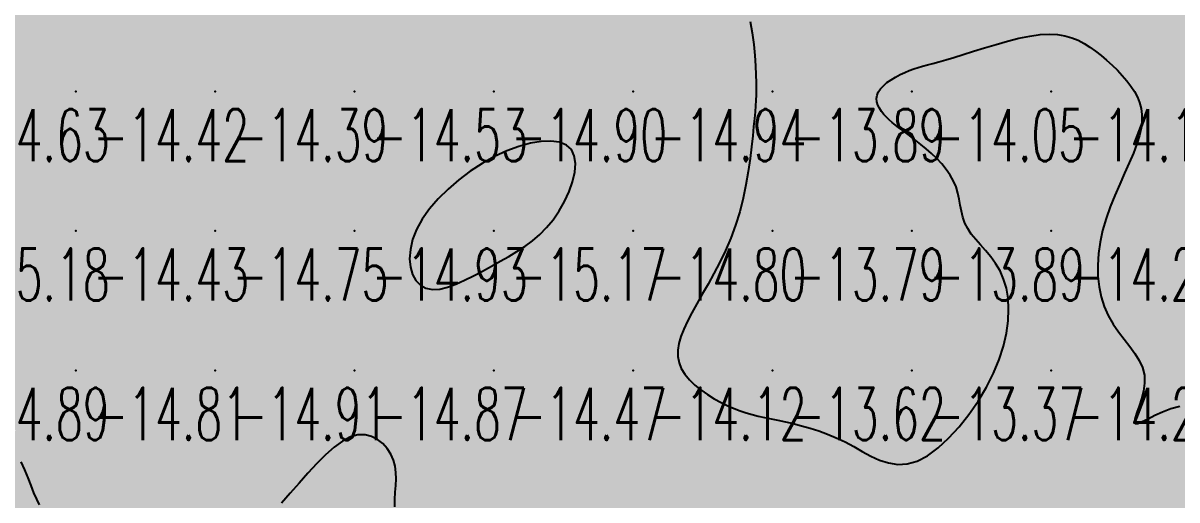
# Model space of a CAD drawing. Header units: millimetres. Extents: x 88261 to 90953, y 390274 to 392322.
# Drawn here: x 89936.5 to 90019.3, y 390407.9 to 390442.2 of the extents above; entities that cross this region are included whole.
import ezdxf
from ezdxf.enums import TextEntityAlignment as Align

# ---------------------------------------------------------------- set-up
doc = ezdxf.new("R2010")
doc.units = ezdxf.units.MM
doc.header["$LTSCALE"] = 25
for name, color, linetype in [('CN_03_00', 7, 'Continuous'), ('CN_04_00', 242, 'Continuous'), ('COTEAlt', 7, 'Continuous'), ('TN_COLORIAGE', 7, 'Continuous')]:
    doc.layers.add(name, color=color, linetype=linetype)
doc.styles.add('Simplex 1.0', font='Simplex.shx', dxfattribs={"width": 0.99, "height": 2.5})
doc.styles.get("Standard").update_dxf_attribs({"font": 'times.ttf'})

# ---------------------------------------------------------------- blocks, each defined once
blk = doc.blocks.new('COTE')
at = {"color": 0}
blk.add_point((0, 0), dxfattribs=at)
at = {"layer": 'COTEAlt'}
blk.add_attdef('ALT', text='', height=3.75, dxfattribs=at).set_placement((1.25, -1.25), align=Align.TOP_LEFT)

msp = doc.modelspace()

# ---------------------------------------------------------------- linework, layer by layer
at = {"layer": 'CN_03_00', "elevation": -14, "flags": 128}
msp.add_lwpolyline([(89988.644, 390442.28), (89988.796, 390441.451), (89988.905, 390440.624), (89988.979, 390439.828), (89989.026, 390439.089), (89989.054, 390438.434), (89989.071, 390437.883), (89989.078, 390437.414), (89989.074, 390437), (89989.059, 390436.613), (89989.034, 390436.222), (89988.998, 390435.8), (89988.952, 390435.318), (89988.894, 390434.747), (89988.825, 390434.066), (89988.74, 390433.288), (89988.634, 390432.431), (89988.501, 390431.515), (89988.337, 390430.559), (89988.136, 390429.583), (89987.892, 390428.607), (89987.602, 390427.65), (89987.261, 390426.728), (89986.881, 390425.845), (89986.473, 390425.001), (89986.049, 390424.196), (89985.623, 390423.431), (89985.207, 390422.706), (89984.812, 390422.02), (89984.452, 390421.375), (89984.138, 390420.77), (89983.876, 390420.201), (89983.672, 390419.666), (89983.53, 390419.161), (89983.458, 390418.682), (89983.459, 390418.225), (89983.539, 390417.787), (89983.704, 390417.365), (89983.956, 390416.956), (89984.284, 390416.562), (89984.672, 390416.186), (89985.108, 390415.831), (89985.576, 390415.502), (89986.063, 390415.201), (89986.553, 390414.931), (89987.032, 390414.697), (89987.49, 390414.498), (89987.93, 390414.332), (89988.361, 390414.191), (89988.79, 390414.07), (89989.225, 390413.962), (89989.673, 390413.862), (89990.143, 390413.763), (89990.642, 390413.659), (89991.176, 390413.544), (89991.741, 390413.414), (89992.331, 390413.265), (89992.94, 390413.093), (89993.563, 390412.895), (89994.194, 390412.666), (89994.827, 390412.404), (89995.456, 390412.103), (89996.077, 390411.766), (89996.694, 390411.417), (89997.312, 390411.085), (89997.938, 390410.8), (89998.576, 390410.592), (89999.233, 390410.491), (89999.914, 390410.525), (90000.625, 390410.726), (90001.367, 390411.112), (90002.127, 390411.667), (90002.887, 390412.363), (90003.632, 390413.174), (90004.342, 390414.073), (90005.002, 390415.033), (90005.594, 390416.027), (90006.101, 390417.028), (90006.508, 390418.013), (90006.817, 390418.971), (90007.032, 390419.896), (90007.157, 390420.781), (90007.195, 390421.62), (90007.152, 390422.406), (90007.031, 390423.132), (90006.836, 390423.793), (90006.574, 390424.383), (90006.259, 390424.912), (90005.91, 390425.39), (90005.544, 390425.828), (90005.178, 390426.238), (90004.829, 390426.63), (90004.516, 390427.016), (90004.255, 390427.407), (90004.059, 390427.811), (90003.917, 390428.228), (90003.81, 390428.654), (90003.724, 390429.087), (90003.641, 390429.523), (90003.544, 390429.961), (90003.417, 390430.396), (90003.242, 390430.825), (90003.008, 390431.246), (90002.722, 390431.656), (90002.395, 390432.052), (90002.037, 390432.432), (90001.661, 390432.793), (90001.278, 390433.132), (90000.899, 390433.446), (90000.535, 390433.734), (90000.196, 390433.993), (89999.883, 390434.227), (89999.592, 390434.442), (89999.323, 390434.642), (89999.073, 390434.834), (89998.841, 390435.021), (89998.626, 390435.209), (89998.424, 390435.404), (89998.236, 390435.608), (89998.068, 390435.822), (89997.925, 390436.044), (89997.816, 390436.272), (89997.746, 390436.505), (89997.722, 390436.739), (89997.752, 390436.975), (89997.842, 390437.209), (89997.996, 390437.44), (89998.207, 390437.666), (89998.463, 390437.884), (89998.755, 390438.091), (89999.072, 390438.285), (89999.403, 390438.463), (89999.738, 390438.622), (90000.067, 390438.76), (90000.383, 390438.877), (90000.695, 390438.977), (90001.018, 390439.07), (90001.365, 390439.163), (90001.75, 390439.264), (90002.186, 390439.381), (90002.688, 390439.522), (90003.269, 390439.694), (90003.937, 390439.903), (90004.676, 390440.139), (90005.467, 390440.386), (90006.287, 390440.632), (90007.116, 390440.863), (90007.933, 390441.065), (90008.716, 390441.224), (90009.445, 390441.326), (90010.104, 390441.362), (90010.697, 390441.334), (90011.234, 390441.247), (90011.725, 390441.107), (90012.18, 390440.921), (90012.608, 390440.695), (90013.019, 390440.434), (90013.423, 390440.144), (90013.827, 390439.83), (90014.227, 390439.497), (90014.618, 390439.147), (90014.994, 390438.783), (90015.348, 390438.407), (90015.675, 390438.023), (90015.968, 390437.634), (90016.223, 390437.242), (90016.432, 390436.848), (90016.593, 390436.447), (90016.704, 390436.032), (90016.761, 390435.595), (90016.761, 390435.129), (90016.703, 390434.627), (90016.583, 390434.081), (90016.398, 390433.484), (90016.15, 390432.831), (90015.851, 390432.127), (90015.519, 390431.381), (90015.169, 390430.6), (90014.82, 390429.792), (90014.488, 390428.964), (90014.189, 390428.124), (90013.94, 390427.281), (90013.756, 390426.441), (90013.639, 390425.611), (90013.589, 390424.797), (90013.606, 390424.004), (90013.69, 390423.238), (90013.84, 390422.505), (90014.057, 390421.811), (90014.341, 390421.162), (90014.687, 390420.56), (90015.075, 390419.999), (90015.481, 390419.467), (90015.88, 390418.955), (90016.25, 390418.452), (90016.564, 390417.948), (90016.8, 390417.432), (90016.932, 390416.894), (90016.946, 390416.329), (90016.866, 390415.755), (90016.726, 390415.196), (90016.558, 390414.674), (90016.397, 390414.213), (90016.276, 390413.836), (90016.227, 390413.566), (90016.285, 390413.428), (90016.474, 390413.434), (90016.784, 390413.558), (90017.195, 390413.762), (90017.688, 390414.012), (90018.244, 390414.27), (90018.844, 390414.499), (90019.468, 390414.663)], dxfattribs=at)
at = {"layer": 'CN_04_00', "elevation": -15, "flags": 128}
msp.add_lwpolyline([(89970.711, 390425.062), (89971.32, 390425.404), (89971.911, 390425.756), (89972.48, 390426.129), (89973.026, 390426.532), (89973.547, 390426.979), (89974.041, 390427.478), (89974.506, 390428.041), (89974.938, 390428.674), (89975.324, 390429.357), (89975.648, 390430.063), (89975.896, 390430.769), (89976.052, 390431.449), (89976.1, 390432.076), (89976.026, 390432.626), (89975.813, 390433.074), (89975.453, 390433.399), (89974.96, 390433.601), (89974.352, 390433.687), (89973.651, 390433.663), (89972.874, 390433.533), (89972.043, 390433.305), (89971.177, 390432.984), (89970.296, 390432.576), (89969.419, 390432.087), (89968.561, 390431.528), (89967.739, 390430.911), (89966.968, 390430.246), (89966.264, 390429.546), (89965.642, 390428.821), (89965.119, 390428.083), (89964.708, 390427.344), (89964.423, 390426.616), (89964.259, 390425.913), (89964.208, 390425.251), (89964.263, 390424.648), (89964.415, 390424.117), (89964.657, 390423.676), (89964.981, 390423.34), (89965.379, 390423.125), (89965.843, 390423.041), (89966.363, 390423.075), (89966.928, 390423.209), (89967.529, 390423.424), (89968.155, 390423.7), (89968.796, 390424.021), (89969.443, 390424.366), (89970.084, 390424.718), (89970.711, 390425.062)], close=True, dxfattribs=at)
for points in [[(89963.134, 390407.44), (89963.149, 390407.981), (89963.18, 390408.495), (89963.213, 390408.985), (89963.23, 390409.456), (89963.219, 390409.911), (89963.163, 390410.355), (89963.047, 390410.791), (89962.86, 390411.218), (89962.604, 390411.622), (89962.286, 390411.983), (89961.91, 390412.281), (89961.483, 390412.497), (89961.01, 390412.611), (89960.499, 390412.604), (89959.953, 390412.456), (89959.38, 390412.156), (89958.784, 390411.72), (89958.17, 390411.176), (89957.543, 390410.548), (89956.908, 390409.861), (89956.27, 390409.143), (89955.633, 390408.417), (89955.004, 390407.71)], [(89937.641, 390407.599), (89937.443, 390407.995), (89937.246, 390408.456), (89937.044, 390408.97), (89936.828, 390409.521), (89936.59, 390410.09), (89936.32, 390410.662)]]:
    msp.add_lwpolyline(points, dxfattribs=at)
at = {"layer": 'TN_COLORIAGE', "color": 231}
for points in [[(89930.249, 390447.239, -14.367), (89930.249, 390437.239, -14.367), (89940.249, 390447.239, -14.367)], [(89930.249, 390437.239, -14.367), (89940.249, 390437.239, -14.367), (89940.249, 390447.239, -14.367)], [(89940.249, 390447.239, -14.15), (89940.249, 390437.239, -14.15), (89950.249, 390447.239, -14.15)], [(89940.249, 390437.239, -14.15), (89950.249, 390437.239, -14.15), (89950.249, 390447.239, -14.15)], [(89950.249, 390447.239, -14.03), (89950.249, 390437.239, -14.03), (89960.249, 390447.239, -14.03)], [(89950.249, 390437.239, -14.03), (89960.249, 390437.239, -14.03), (89960.249, 390447.239, -14.03)], [(89960.249, 390437.239, -14.047), (89970.249, 390437.239, -14.047), (89970.249, 390447.239, -14.047)], [(89960.249, 390447.239, -14.047), (89960.249, 390437.239, -14.047), (89970.249, 390447.239, -14.047)], [(89970.249, 390447.239, -14.077), (89970.249, 390437.239, -14.077), (89980.249, 390447.239, -14.077)], [(89970.249, 390437.239, -14.077), (89980.249, 390437.239, -14.077), (89980.249, 390447.239, -14.077)], [(89980.249, 390437.239, -14), (89988.657, 390445.648, -14), (89980.249, 390447.239, -14), (89983.284, 390447.239, -14)], [(89988.657, 390445.648, -14.936), (89989.165, 390437.239, -14.936), (89980.249, 390437.239, -14.936)], [(90010.249, 390437.239, -14), (90010.249, 390442.076, -14), (90000.249, 390437.239, -14), (90002.279, 390439.269, -14)], [(90013.396, 390440.387, -14.19), (90010.249, 390442.076, -14.19), (90010.249, 390437.239, -14.19)], [(90013.396, 390440.387, -14.19), (90016.706, 390437.239, -14.19), (90010.249, 390437.239, -14.19)], [(90000.249, 390439.013, -14.052), (90002.279, 390439.269, -14.052), (90000.249, 390437.239, -14.052)], [(90000.249, 390439.013, -14.052), (89997.128, 390437.239, -14.052), (90000.249, 390437.239, -14.052)], [(89930.249, 390430.484, -14.415), (89932.589, 390429.58, -14.415), (89930.249, 390437.239, -14.415), (89940.249, 390437.239, -14.415)], [(89932.626, 390427.239, -14.415), (89932.589, 390429.58, -14.415), (89940.249, 390427.239, -14.415), (89940.249, 390437.239, -14.415)], [(89940.249, 390427.239, -14.391), (89950.249, 390427.239, -14.391), (89950.249, 390437.239, -14.391)], [(89940.249, 390437.239, -14.391), (89940.249, 390427.239, -14.391), (89950.249, 390437.239, -14.391)], [(89950.249, 390427.239, -14.531), (89960.249, 390427.239, -14.531), (89960.249, 390437.239, -14.531)], [(89950.249, 390437.239, -14.531), (89950.249, 390427.239, -14.531), (89960.249, 390437.239, -14.531)], [(89963.332, 390427.239, -14.899), (89970.249, 390433.443, -14.899), (89960.249, 390427.239, -14.899), (89970.249, 390437.239, -14.899)], [(89960.249, 390437.239, -14.899), (89960.249, 390427.239, -14.899), (89970.249, 390437.239, -14.899)], [(89977.45, 390434.44, -14.899), (89970.249, 390433.443, -14.899), (89980.249, 390437.239, -14.899), (89970.249, 390437.239, -14.899)], [(89977.45, 390434.44, -14.804), (89974.834, 390427.239, -14.804), (89980.249, 390437.239, -14.804), (89980.249, 390427.239, -14.804)], [(89980.249, 390437.239, -14), (89989.165, 390437.239, -14), (89980.249, 390427.239, -14), (89989.01, 390436, -14)], [(89998.292, 390435.283, -14.052), (89997.128, 390437.239, -14.052), (90000.249, 390437.239, -14.052)], [(89998.292, 390435.283, -14.052), (90000.249, 390434.051, -14.052), (90000.249, 390437.239, -14.052)], [(90010.249, 390437.239, -14), (90003.924, 390430.915, -14), (90000.249, 390437.239, -14), (90000.249, 390434.051, -14)], [(90010.249, 390427.239, -14), (90003.507, 390427.239, -14), (90010.249, 390437.239, -14), (90003.924, 390430.915, -14)], [(90010.249, 390427.239, -14), (90017.115, 390434.106, -14), (90010.249, 390437.239, -14), (90016.706, 390437.239, -14)], [(89988.162, 390427.239, -14.804), (89989.01, 390436, -14.804), (89980.249, 390427.239, -14.804)], [(90013.224, 390427.239, -14.228), (90017.115, 390434.106, -14.228), (90010.249, 390427.239, -14.228)], [(89930.249, 390420.96, -14.427), (89932.626, 390427.239, -14.427), (89930.249, 390417.239, -14.427), (89940.249, 390427.239, -14.427)], [(89930.249, 390417.239, -14.427), (89940.249, 390417.239, -14.427), (89940.249, 390427.239, -14.427)], [(89940.249, 390417.239, -14.748), (89950.249, 390417.239, -14.748), (89950.249, 390427.239, -14.748)], [(89940.249, 390427.239, -14.748), (89940.249, 390417.239, -14.748), (89950.249, 390427.239, -14.748)], [(89950.249, 390417.239, -14.926), (89960.249, 390417.239, -14.926), (89960.249, 390427.239, -14.926)], [(89950.249, 390427.239, -14.926), (89950.249, 390417.239, -14.926), (89960.249, 390427.239, -14.926)], [(89963.332, 390427.239, -14.869), (89964.674, 390421.664, -14.869), (89960.249, 390427.239, -14.869), (89960.249, 390417.239, -14.869)], [(89974.834, 390427.239, -14.472), (89970.249, 390424.851, -14.472), (89980.249, 390427.239, -14.472), (89970.249, 390417.239, -14.472)], [(89970.249, 390417.239, -14.804), (89980.249, 390417.239, -14.804), (89980.249, 390427.239, -14.804)], [(89980.249, 390427.239, -14), (89988.162, 390427.239, -14), (89980.249, 390417.239, -14), (89983.952, 390420.943, -14)], [(90007.579, 390424.569, -14.228), (90003.507, 390427.239, -14.228), (90010.249, 390427.239, -14.228)], [(90010.249, 390417.239, -14), (90007.194, 390417.239, -14), (90010.249, 390427.239, -14), (90007.579, 390424.569, -14)], [(90010.249, 390417.239, -14), (90013.632, 390420.623, -14), (90010.249, 390427.239, -14), (90013.224, 390427.239, -14)], [(89964.674, 390421.664, -14.472), (89970.249, 390424.851, -14.472), (89960.249, 390417.239, -14.472), (89970.249, 390417.239, -14.472)], [(89982.743, 390417.239, -14.125), (89983.952, 390420.943, -14.125), (89980.249, 390417.239, -14.125)], [(90013.632, 390420.623, -14.275), (90018.291, 390417.239, -14.275), (90010.249, 390417.239, -14.275)], [(89930.249, 390414.316, -14.806), (89935.941, 390412.932, -14.806), (89930.249, 390417.239, -14.806), (89940.249, 390417.239, -14.806)], [(89937.406, 390407.239, -14.806), (89935.941, 390412.932, -14.806), (89940.249, 390407.239, -14.806), (89940.249, 390417.239, -14.806)], [(89940.249, 390407.239, -14.911), (89950.249, 390407.239, -14.911), (89950.249, 390417.239, -14.911)], [(89940.249, 390417.239, -14.911), (89940.249, 390407.239, -14.911), (89950.249, 390417.239, -14.911)], [(89960.249, 390414.166, -14.744), (89954.881, 390407.239, -14.744), (89960.249, 390417.239, -14.744), (89950.249, 390407.239, -14.744)], [(89950.249, 390417.239, -14.869), (89950.249, 390407.239, -14.869), (89960.249, 390417.239, -14.869)], [(89960.249, 390414.166, -14.472), (89963.844, 390410.835, -14.472), (89960.249, 390417.239, -14.472), (89970.249, 390417.239, -14.472)], [(89963.844, 390410.835, -14.067), (89962.657, 390407.239, -14.067), (89970.249, 390417.239, -14.067), (89970.249, 390407.239, -14.067)], [(89970.249, 390407.239, -14.125), (89980.249, 390407.239, -14.125), (89980.249, 390417.239, -14.125)], [(89970.249, 390417.239, -14.125), (89970.249, 390407.239, -14.125), (89980.249, 390417.239, -14.125)], [(89980.249, 390407.239, -14), (89987.3, 390414.29, -14), (89980.249, 390417.239, -14), (89982.743, 390417.239, -14)], [(90000.249, 390407.239, -14.275), (90010.249, 390407.239, -14.275), (90010.249, 390417.239, -14.275)], [(90010.249, 390417.239, -14), (90007.194, 390417.239, -14), (90000.249, 390407.239, -14), (90000.249, 390408.641, -14)], [(90010.249, 390417.239, -14), (90018.291, 390417.239, -14), (90010.249, 390407.239, -14), (90014.792, 390411.783, -14)], [(90020.249, 390407.239, -14), (90020.249, 390416.197, -14), (90010.249, 390407.239, -14), (90014.792, 390411.783, -14)], [(89980.249, 390407.239, -14), (89987.3, 390414.29, -14), (89990.249, 390407.239, -14), (89990.249, 390413.778, -14)], [(89995.559, 390412.55, -14.709), (89990.249, 390413.778, -14.709), (89990.249, 390407.239, -14.709)], [(89990.249, 390407.239, -14), (89995.559, 390412.55, -14), (90000.249, 390407.239, -14), (90000.249, 390408.641, -14)]]:
    msp.add_solid(points, dxfattribs=at)
at = {"layer": 'TN_COLORIAGE', "color": 221}
for points in [[(89989.165, 390437.239, -13.823), (89988.657, 390445.648, -13.823), (89990.249, 390437.239, -13.823), (89990.249, 390447.239, -13.823)], [(89990.249, 390447.239, -13.761), (89990.249, 390437.239, -13.761), (90000.249, 390447.239, -13.761)], [(89997.128, 390437.239, -13.761), (90000.249, 390439.013, -13.761), (89990.249, 390437.239, -13.761), (90000.249, 390447.239, -13.761)], [(90002.279, 390439.269, -13.761), (90000.249, 390439.013, -13.761), (90010.249, 390447.239, -13.761), (90000.249, 390447.239, -13.761)], [(90002.279, 390439.269, -13.797), (90010.249, 390442.076, -13.797), (90010.249, 390447.239, -13.797)], [(90010.249, 390442.076, -13.587), (90013.396, 390440.387, -13.587), (90010.249, 390447.239, -13.587), (90020.249, 390447.239, -13.587)], [(90016.706, 390437.239, -13.587), (90013.396, 390440.387, -13.587), (90020.249, 390437.239, -13.587), (90020.249, 390447.239, -13.587)], [(89989.01, 390436, -13.788), (89988.162, 390427.239, -13.788), (89990.249, 390437.239, -13.788), (89990.249, 390427.239, -13.788)], [(89989.01, 390436, -13.886), (89989.165, 390437.239, -13.886), (89990.249, 390437.239, -13.886)], [(89997.128, 390437.239, -13.788), (89998.292, 390435.283, -13.788), (89990.249, 390437.239, -13.788), (89990.249, 390427.239, -13.788)], [(90017.115, 390434.106, -13.461), (90013.224, 390427.239, -13.461), (90020.249, 390437.239, -13.461), (90020.249, 390427.239, -13.461)], [(90016.706, 390437.239, -13.896), (90017.115, 390434.106, -13.896), (90020.249, 390437.239, -13.896)], [(90000.249, 390434.051, -13.788), (89998.292, 390435.283, -13.788), (90000.249, 390427.239, -13.788), (89990.249, 390427.239, -13.788)], [(90000.249, 390434.051, -13.89), (90003.924, 390430.915, -13.89), (90000.249, 390427.239, -13.89)], [(90003.924, 390430.915, -13.89), (90003.507, 390427.239, -13.89), (90000.249, 390427.239, -13.89)], [(89983.952, 390420.943, -13.625), (89982.743, 390417.239, -13.625), (89990.249, 390427.239, -13.625), (89990.249, 390417.239, -13.625)], [(89983.952, 390420.943, -13.788), (89988.162, 390427.239, -13.788), (89990.249, 390427.239, -13.788)], [(89990.249, 390417.239, -13.89), (90000.249, 390417.239, -13.89), (90000.249, 390427.239, -13.89)], [(89990.249, 390427.239, -13.89), (89990.249, 390417.239, -13.89), (90000.249, 390427.239, -13.89)], [(90003.507, 390427.239, -13.374), (90007.579, 390424.569, -13.374), (90000.249, 390427.239, -13.374), (90000.249, 390417.239, -13.374)], [(90013.224, 390427.239, -13.461), (90013.632, 390420.623, -13.461), (90020.249, 390427.239, -13.461)], [(90018.291, 390417.239, -13.461), (90013.632, 390420.623, -13.461), (90020.249, 390417.239, -13.461), (90020.249, 390427.239, -13.461)], [(90007.579, 390424.569, -13.374), (90007.194, 390417.239, -13.374), (90000.249, 390417.239, -13.374)], [(89982.743, 390417.239, -13.625), (89987.3, 390414.29, -13.625), (89990.249, 390417.239, -13.625)], [(89990.249, 390413.778, -13.625), (89987.3, 390414.29, -13.625), (89990.249, 390417.239, -13.625)], [(89990.249, 390413.778, -13.374), (89995.559, 390412.55, -13.374), (89990.249, 390417.239, -13.374), (90000.249, 390417.239, -13.374)], [(90000.249, 390408.641, -13.374), (89995.559, 390412.55, -13.374), (90000.249, 390417.239, -13.374)], [(90000.249, 390408.641, -13.374), (90007.194, 390417.239, -13.374), (90000.249, 390417.239, -13.374)], [(90014.792, 390411.783, -13.933), (90018.291, 390417.239, -13.933), (90020.249, 390417.239, -13.933)], [(90014.792, 390411.783, -13.933), (90020.249, 390416.197, -13.933), (90020.249, 390417.239, -13.933)]]:
    msp.add_solid(points, dxfattribs=at)
at = {"layer": 'TN_COLORIAGE', "color": 241}
for points in [[(89970.249, 390433.443, -15.166), (89977.45, 390434.44, -15.166), (89970.249, 390427.239, -15.166)], [(89974.834, 390427.239, -15.166), (89977.45, 390434.44, -15.166), (89970.249, 390427.239, -15.166)], [(89970.249, 390433.443, -15.166), (89963.332, 390427.239, -15.166), (89970.249, 390427.239, -15.166)], [(89964.674, 390421.664, -15.166), (89963.332, 390427.239, -15.166), (89970.249, 390427.239, -15.166)], [(89970.249, 390424.851, -15.166), (89964.674, 390421.664, -15.166), (89970.249, 390427.239, -15.166)], [(89970.249, 390424.851, -15.166), (89974.834, 390427.239, -15.166), (89970.249, 390427.239, -15.166)], [(89954.881, 390407.239, -15.296), (89960.249, 390414.166, -15.296), (89960.249, 390407.239, -15.296)], [(89963.844, 390410.835, -15.296), (89960.249, 390414.166, -15.296), (89960.249, 390407.239, -15.296)], [(89935.941, 390412.932, -15.256), (89937.406, 390407.239, -15.256), (89930.249, 390407.239, -15.256)], [(89962.657, 390407.239, -15.296), (89963.844, 390410.835, -15.296), (89960.249, 390407.239, -15.296)]]:
    msp.add_solid(points, dxfattribs=at)

# ---------------------------------------------------------------- block references
at = {"layer": 'COTEAlt'}
ref = msp.add_blockref('COTE', (89930.249, 390437.239), dxfattribs=at)
ref.add_attrib('ALT', '-14.63', dxfattribs={"height": 3.75, "style": 'Simplex 1.0', "width": 0.6}).set_placement((89931.499, 390435.989), align=Align.TOP_LEFT)
ref = msp.add_blockref('COTE', (89940.249, 390437.239), dxfattribs=at)
ref.add_attrib('ALT', '-14.42', dxfattribs={"height": 3.75, "style": 'Simplex 1.0', "width": 0.6}).set_placement((89941.499, 390435.989), align=Align.TOP_LEFT)
ref = msp.add_blockref('COTE', (89950.249, 390437.239), dxfattribs=at)
ref.add_attrib('ALT', '-14.39', dxfattribs={"height": 3.75, "style": 'Simplex 1.0', "width": 0.6}).set_placement((89951.499, 390435.989), align=Align.TOP_LEFT)
ref = msp.add_blockref('COTE', (89960.249, 390437.239), dxfattribs=at)
ref.add_attrib('ALT', '-14.53', dxfattribs={"height": 3.75, "style": 'Simplex 1.0', "width": 0.6}).set_placement((89961.499, 390435.989), align=Align.TOP_LEFT)
ref = msp.add_blockref('COTE', (89970.249, 390437.239), dxfattribs=at)
ref.add_attrib('ALT', '-14.90', dxfattribs={"height": 3.75, "style": 'Simplex 1.0', "width": 0.6}).set_placement((89971.499, 390435.989), align=Align.TOP_LEFT)
ref = msp.add_blockref('COTE', (89980.249, 390437.239), dxfattribs=at)
ref.add_attrib('ALT', '-14.94', dxfattribs={"height": 3.75, "style": 'Simplex 1.0', "width": 0.6}).set_placement((89981.499, 390435.989), align=Align.TOP_LEFT)
ref = msp.add_blockref('COTE', (89990.249, 390437.239), dxfattribs=at)
ref.add_attrib('ALT', '-13.89', dxfattribs={"height": 3.75, "style": 'Simplex 1.0', "width": 0.6}).set_placement((89991.499, 390435.989), align=Align.TOP_LEFT)
ref = msp.add_blockref('COTE', (90000.249, 390437.239), dxfattribs=at)
ref.add_attrib('ALT', '-14.05', dxfattribs={"height": 3.75, "style": 'Simplex 1.0', "width": 0.6}).set_placement((90001.499, 390435.989), align=Align.TOP_LEFT)
ref = msp.add_blockref('COTE', (90010.249, 390437.239), dxfattribs=at)
ref.add_attrib('ALT', '-14.19', dxfattribs={"height": 3.75, "style": 'Simplex 1.0', "width": 0.6}).set_placement((90011.499, 390435.989), align=Align.TOP_LEFT)
ref = msp.add_blockref('COTE', (89930.249, 390427.239), dxfattribs=at)
ref.add_attrib('ALT', '-15.18', dxfattribs={"height": 3.75, "style": 'Simplex 1.0', "width": 0.6}).set_placement((89931.499, 390425.989), align=Align.TOP_LEFT)
ref = msp.add_blockref('COTE', (89940.249, 390427.239), dxfattribs=at)
ref.add_attrib('ALT', '-14.43', dxfattribs={"height": 3.75, "style": 'Simplex 1.0', "width": 0.6}).set_placement((89941.499, 390425.989), align=Align.TOP_LEFT)
ref = msp.add_blockref('COTE', (89950.249, 390427.239), dxfattribs=at)
ref.add_attrib('ALT', '-14.75', dxfattribs={"height": 3.75, "style": 'Simplex 1.0', "width": 0.6}).set_placement((89951.499, 390425.989), align=Align.TOP_LEFT)
ref = msp.add_blockref('COTE', (89960.249, 390427.239), dxfattribs=at)
ref.add_attrib('ALT', '-14.93', dxfattribs={"height": 3.75, "style": 'Simplex 1.0', "width": 0.6}).set_placement((89961.499, 390425.989), align=Align.TOP_LEFT)
ref = msp.add_blockref('COTE', (89970.249, 390427.239), dxfattribs=at)
ref.add_attrib('ALT', '-15.17', dxfattribs={"height": 3.75, "style": 'Simplex 1.0', "width": 0.6}).set_placement((89971.499, 390425.989), align=Align.TOP_LEFT)
ref = msp.add_blockref('COTE', (89980.249, 390427.239), dxfattribs=at)
ref.add_attrib('ALT', '-14.80', dxfattribs={"height": 3.75, "style": 'Simplex 1.0', "width": 0.6}).set_placement((89981.499, 390425.989), align=Align.TOP_LEFT)
ref = msp.add_blockref('COTE', (89990.249, 390427.239), dxfattribs=at)
ref.add_attrib('ALT', '-13.79', dxfattribs={"height": 3.75, "style": 'Simplex 1.0', "width": 0.6}).set_placement((89991.499, 390425.989), align=Align.TOP_LEFT)
ref = msp.add_blockref('COTE', (90000.249, 390427.239), dxfattribs=at)
ref.add_attrib('ALT', '-13.89', dxfattribs={"height": 3.75, "style": 'Simplex 1.0', "width": 0.6}).set_placement((90001.499, 390425.989), align=Align.TOP_LEFT)
ref = msp.add_blockref('COTE', (90010.249, 390427.239), dxfattribs=at)
ref.add_attrib('ALT', '-14.23', dxfattribs={"height": 3.75, "style": 'Simplex 1.0', "width": 0.6}).set_placement((90011.499, 390425.989), align=Align.TOP_LEFT)
ref = msp.add_blockref('COTE', (89930.249, 390417.239), dxfattribs=at)
ref.add_attrib('ALT', '-14.89', dxfattribs={"height": 3.75, "style": 'Simplex 1.0', "width": 0.6}).set_placement((89931.499, 390415.989), align=Align.TOP_LEFT)
ref = msp.add_blockref('COTE', (89940.249, 390417.239), dxfattribs=at)
ref.add_attrib('ALT', '-14.81', dxfattribs={"height": 3.75, "style": 'Simplex 1.0', "width": 0.6}).set_placement((89941.499, 390415.989), align=Align.TOP_LEFT)
ref = msp.add_blockref('COTE', (89950.249, 390417.239), dxfattribs=at)
ref.add_attrib('ALT', '-14.91', dxfattribs={"height": 3.75, "style": 'Simplex 1.0', "width": 0.6}).set_placement((89951.499, 390415.989), align=Align.TOP_LEFT)
ref = msp.add_blockref('COTE', (89960.249, 390417.239), dxfattribs=at)
ref.add_attrib('ALT', '-14.87', dxfattribs={"height": 3.75, "style": 'Simplex 1.0', "width": 0.6}).set_placement((89961.499, 390415.989), align=Align.TOP_LEFT)
ref = msp.add_blockref('COTE', (89970.249, 390417.239), dxfattribs=at)
ref.add_attrib('ALT', '-14.47', dxfattribs={"height": 3.75, "style": 'Simplex 1.0', "width": 0.6}).set_placement((89971.499, 390415.989), align=Align.TOP_LEFT)
ref = msp.add_blockref('COTE', (89980.249, 390417.239), dxfattribs=at)
ref.add_attrib('ALT', '-14.12', dxfattribs={"height": 3.75, "style": 'Simplex 1.0', "width": 0.6}).set_placement((89981.499, 390415.989), align=Align.TOP_LEFT)
ref = msp.add_blockref('COTE', (89990.249, 390417.239), dxfattribs=at)
ref.add_attrib('ALT', '-13.62', dxfattribs={"height": 3.75, "style": 'Simplex 1.0', "width": 0.6}).set_placement((89991.499, 390415.989), align=Align.TOP_LEFT)
ref = msp.add_blockref('COTE', (90000.249, 390417.239), dxfattribs=at)
ref.add_attrib('ALT', '-13.37', dxfattribs={"height": 3.75, "style": 'Simplex 1.0', "width": 0.6}).set_placement((90001.499, 390415.989), align=Align.TOP_LEFT)
ref = msp.add_blockref('COTE', (90010.249, 390417.239), dxfattribs=at)
ref.add_attrib('ALT', '-14.28', dxfattribs={"height": 3.75, "style": 'Simplex 1.0', "width": 0.6}).set_placement((90011.499, 390415.989), align=Align.TOP_LEFT)

doc.saveas('drawing.dxf')
